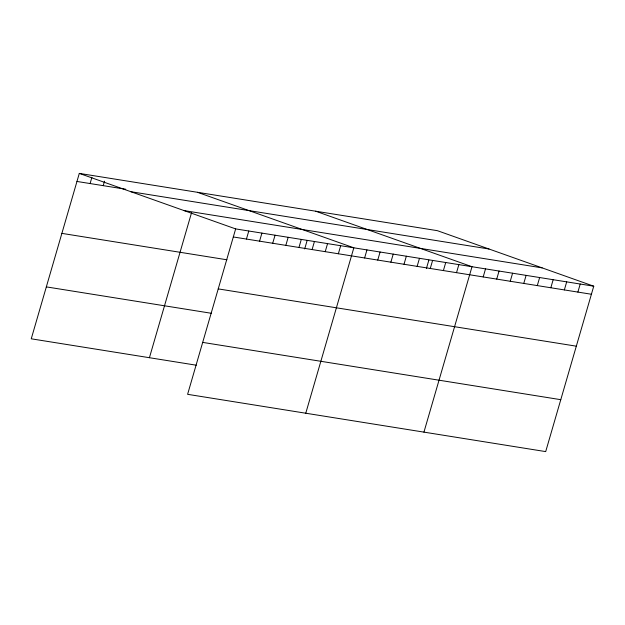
<?xml version="1.0" encoding="UTF-8"?>
<svg xmlns="http://www.w3.org/2000/svg" width="625" height="625" viewBox="0 0 625 625"><rect width="100%" height="100%" fill="white"/><g stroke="black" fill="none" stroke-linecap="round" stroke-linejoin="round"><path stroke-width="0.94" d="M593.75 286.195L235.656 228.906L187.602 394.32L545.695 451.602L593.75 286.195L437.398 230.68L79.305 173.398L31.25 338.805L196.312 365.211M90.094 183.555L91.914 177.289M103.227 185.656L104.523 181.18M149.422 357.711L191.633 212.414M246.445 239.062L248.781 231.008M259.57 241.164L261.914 233.109M272.703 243.266L275.047 235.211M285.836 245.367L288.172 237.305M298.961 247.469L301.305 239.406M304.688 248.938L307.109 240.586M312.094 249.562L314.438 241.508M325.227 251.664L327.562 243.609M338.352 253.766L340.695 245.711M305.766 413.219L353.828 247.812L197.477 192.297M364.617 257.969L366.953 249.914M377.742 260.07L380.086 252.016M390.875 262.172L393.219 254.109M404.008 264.273L406.344 256.211M417.133 266.367L419.477 258.312M426.438 268.414L428.867 260.07M430.266 268.469L432.609 260.414M443.398 270.57L445.734 262.516M456.523 272.672L458.867 264.617M423.938 432.125L472 266.719L315.648 211.203M483.188 276.938L485.523 268.883M496.711 279.102L499.055 271.047M510.242 281.266L512.578 273.211M523.766 283.43L526.109 275.375M537.297 285.594L539.641 277.539M550.828 287.758L553.164 279.703M564.352 289.922L566.695 281.867M577.883 292.086L580.219 284.031M76.969 181.453L125.734 189.25M130.898 191.711L489 249M184.062 210.586L542.156 267.875M233.312 236.961L591.406 294.25M61.883 233.375L226.945 259.789M218.227 288.891L576.32 346.18M46.336 286.883L211.398 313.289M202.688 342.391L560.781 399.68M79.305 173.398L235.656 228.906"/></g></svg>
